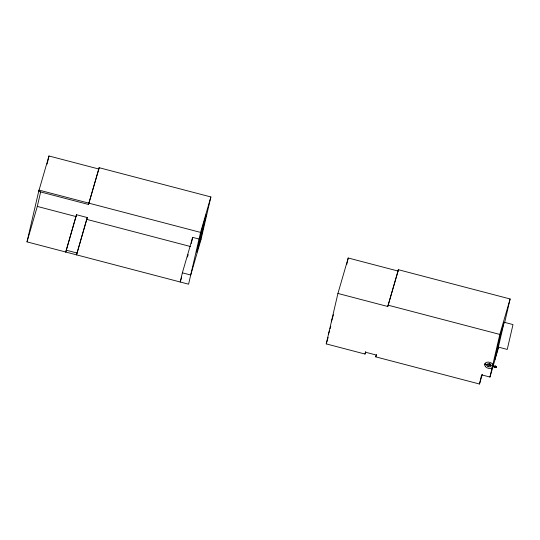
<?xml version="1.0" encoding="UTF-8"?>
<svg xmlns="http://www.w3.org/2000/svg" width="540" height="540" viewBox="0 0 540 540"><rect width="100%" height="100%" fill="white"/><g stroke="black" fill="none" stroke-linecap="round" stroke-linejoin="round"><path stroke-width="0.81" d="M27 241.88L38.988 190.1L200.576 232.409L188.588 284.189L27 241.88L37.3 206.422L40.689 191.781M47.095 164.113L48.978 155.979L98.827 169.027L88.526 204.485L38.678 191.437L48.978 155.979M76.491 214.724L65.759 252.032L76.491 214.724L87.264 217.546L76.532 254.853L87.264 217.546M88.526 204.485L99.137 167.697L210.877 196.951L201.008 239.558L190.708 275.015L182.365 272.828L192.665 237.371L201.008 239.558M98.827 169.027L99.137 167.697M182.365 272.828L180.245 282.002L181.649 277.168M191.255 243.486L192.665 237.371M365.708 351.635L365.006 354.051L326.248 343.899L337.925 293.456L348.226 257.999L398.075 271.046L387.774 306.504L337.925 293.456M346.721 264.506L348.226 257.999M365.006 354.051L365.438 352.202L376.211 355.023L375.779 356.873L479.493 384.021L482.301 374.355M387.774 306.504L398.385 269.716L510.125 298.971L504.623 322.731M398.075 271.046L398.385 269.716M479.493 384.021L481.613 374.848L489.956 377.035L498.623 347.22M485.453 363.71L485.224 364.642L485.183 363.636M485.224 364.642L486.277 364.919L486.668 364.264M486.547 364.723L485.116 363.865M489.956 377.035L499.824 334.429L510.125 298.971M498.373 347.105L504.131 322.252L513 324.574L507.249 349.427L498.373 347.105L494.694 359.775L500.445 334.922L504.131 322.252M494.91 366.593C494.917 364.581 498.38 368.483 494.681 367.585L494.795 367.092L494.215 366.937L494.397 366.221L494.971 366.37L494.397 366.221M494.681 367.585L494.795 367.092M494.971 366.37L495.086 365.877M187.501 257.02L188.204 254.603M200.576 232.409L210.877 196.951M331.351 321.86L333.423 314.732M328.475 334.287L329.623 330.325M330.089 328.738L330.777 326.363M326.248 343.899L328.124 337.453M375.779 356.873L376.481 354.456M486.027 364.858L486.149 364.406M486.918 364.52L491.177 365.634M489.395 363.589L488.7 366.572M494.741 367.355L496.449 367.018M37.3 206.422L76.059 216.574M86.832 219.395L190.546 246.544M388.085 305.174L499.824 334.429M66.191 250.182L76.963 253.004M495.018 366.1L496.388 367.247M489.929 363.785A2.2 1.525 16.2 0 1 490.408 364.068M202.365 227.873L196.749 252.133L200.563 239.011L206.179 214.745L202.365 227.873M487.235 365.965A2.2 1.525 16.2 0 0 490.948 366.228A2.2 1.525 16.2 0 0 488.768 363.724A2.2 1.525 16.2 0 0 487.235 365.965M485.453 366.64A4.442 3.085 16.2 0 0 492.946 367.166A4.442 3.085 16.2 0 0 488.545 362.111A4.442 3.085 16.2 0 0 485.453 366.64"/></g></svg>
